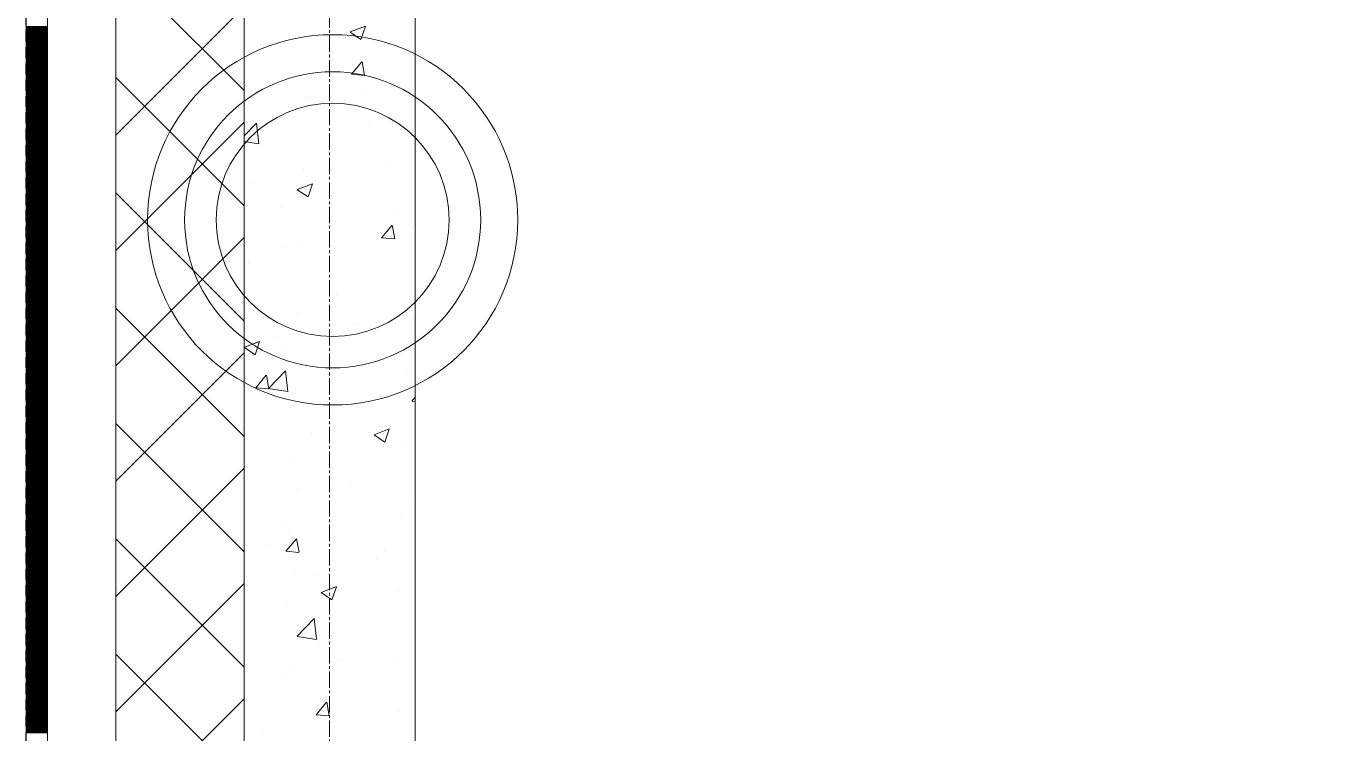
# Model space of a CAD drawing. Header units: millimetres. Extents: x 538266 to 1167394, y 114608 to 637157.
# Drawn here: x 828883 to 830399, y 189672 to 190498 of the extents above; entities that cross this region are included whole.
import ezdxf
from ezdxf.enums import TextEntityAlignment as Align

# ---------------------------------------------------------------- set-up
doc = ezdxf.new("R2010")
doc.units = ezdxf.units.MM
doc.linetypes.add('CENTER2', pattern=[28.575, 19.05, -3.175, 3.175, -3.175])
doc.linetypes.add('DASHED', pattern=[19.05, 12.7, -6.35])
doc.layers.get('Defpoints').update_dxf_attribs({"color": 140})
doc.layers.add('АР_Делит', color=120, linetype='Continuous', lineweight=0, plot=False)
for name, color, linetype, lineweight in [('АР_Стены ПЕНОблок', 52, 'Continuous', 20), ('АР_Тонкая', 254, 'Continuous', 5), ('АР_Утеплитель', 31, 'Continuous', 0), ('АР_Штриховка', 8, 'Continuous', 0)]:
    doc.layers.add(name, color=color, linetype=linetype, lineweight=lineweight)
doc.layers.add('РД_Оси_100', color=7, linetype='Continuous', lineweight=0, true_color=0x525252)
doc.styles.add('style1', font='ARIALN.TTF')

# ---------------------------------------------------------------- blocks, each defined once
blk = doc.blocks.new('2_этаж')
at = {"layer": 'АР_Делит', "color": 18, "true_color": 0x000000}
for radius in [216.3, 173, 136.2]:
    blk.add_circle((672877, 190271.3), radius, dxfattribs=at)
at = {"layer": 'АР_Стены ПЕНОблок', "color": 18, "linetype": 'Continuous', "lineweight": 20, "true_color": 0x000000}
for p, q in [((672773.6, 213213.2), (672773.6, 137013.2)), ((672973.6, 137013.2), (672973.6, 213213.2))]:
    blk.add_line(p, q, dxfattribs=at)
at = {"layer": 'АР_Тонкая', "color": 18, "linetype": 'Continuous', "lineweight": 5, "true_color": 0x000000}
for p, q in [((672518.6, 213213.2), (672518.6, 137013.2)), ((672543.6, 213213.2), (672543.6, 137013.2)), ((672543.6, 137013.2), (672543.6, 213213.2)), ((672623.6, 137013.2), (672623.6, 213213.2))]:
    blk.add_line(p, q, dxfattribs=at)
at = {"layer": 'АР_Утеплитель', "color": 18, "linetype": 'Continuous', "lineweight": 0, "true_color": 0x000000}
for p, q in [((672623.6, 213213.2), (672623.6, 137013.2)), ((672773.6, 137013.2), (672773.6, 213213.2))]:
    blk.add_line(p, q, dxfattribs=at)
at = {"layer": 'АР_Штриховка', "color": 18, "linetype": 'Continuous', "lineweight": 0, "true_color": 0x000000}
for p, q in [((672773.6, 190422.3), (672623.6, 190572.3)), ((672623.6, 190370.2), (672773.6, 190520.2)), ((672518.6, 190497), (672543.6, 190497)), ((672518.6, 190496), (672543.6, 190496)), ((672518.6, 190495), (672543.6, 190495)), ((672518.6, 190494), (672543.6, 190494)), ((672518.6, 190493), (672543.6, 190493)), ((672518.6, 190492), (672543.6, 190492)), ((672518.6, 190491), (672543.6, 190491)), ((672518.6, 190490), (672543.6, 190490)), ((672518.6, 190489), (672543.6, 190489)), ((672518.6, 190488), (672543.6, 190488)), ((672518.6, 190487), (672543.6, 190487)), ((672897.4, 190490.7), (672910, 190482.1)), ((672897.5, 190490.8), (672915.2, 190497.6)), ((672910, 190482.1), (672915.2, 190497.5)), ((672518.6, 190486), (672543.6, 190486)), ((672518.6, 190485), (672543.6, 190485)), ((672518.6, 190484), (672543.6, 190484)), ((672518.6, 190483), (672543.6, 190483)), ((672518.6, 190482), (672543.6, 190482)), ((672518.6, 190481), (672543.6, 190481)), ((672518.6, 190480), (672543.6, 190480)), ((672518.6, 190479), (672543.6, 190479)), ((672518.6, 190478), (672543.6, 190478)), ((672518.6, 190477), (672543.6, 190477)), ((672518.6, 190476), (672543.6, 190476)), ((672518.6, 190475), (672543.6, 190475)), ((672518.6, 190474), (672543.6, 190474)), ((672518.6, 190473), (672543.6, 190473)), ((672518.6, 190472), (672543.6, 190472)), ((672518.6, 190471), (672543.6, 190471)), ((672518.6, 190470), (672543.6, 190470)), ((672518.6, 190469), (672543.6, 190469)), ((672518.6, 190468), (672543.6, 190468)), ((672518.6, 190467), (672543.6, 190467)), ((672518.6, 190466), (672543.6, 190466)), ((672518.6, 190465), (672543.6, 190465)), ((672518.6, 190464), (672543.6, 190464)), ((672518.6, 190463), (672543.6, 190463)), ((672518.6, 190462), (672543.6, 190462)), ((672518.6, 190461), (672543.6, 190461)), ((672518.6, 190460), (672543.6, 190460)), ((672518.6, 190459), (672543.6, 190459)), ((672518.6, 190458), (672543.6, 190458)), ((672518.6, 190457), (672543.6, 190457)), ((672518.6, 190456), (672543.6, 190456)), ((672518.6, 190455), (672543.6, 190455)), ((672518.6, 190454), (672543.6, 190454)), ((672518.6, 190453), (672543.6, 190453)), ((672518.6, 190452), (672543.6, 190452)), ((672518.6, 190451), (672543.6, 190451)), ((672518.6, 190450), (672543.6, 190450)), ((672518.6, 190449), (672543.6, 190449)), ((672518.6, 190448), (672543.6, 190448)), ((672518.6, 190447), (672543.6, 190447)), ((672518.6, 190446), (672543.6, 190446)), ((672518.6, 190445), (672543.6, 190445)), ((672518.6, 190444), (672543.6, 190444)), ((672518.6, 190443), (672543.6, 190443)), ((672518.6, 190442), (672543.6, 190442)), ((672898.9, 190441.4), (672911.1, 190456)), ((672898.9, 190441.4), (672914, 190440.1)), ((672914.3, 190440.1), (672911.4, 190456)), ((672518.6, 190441), (672543.6, 190441)), ((672518.6, 190440), (672543.6, 190440)), ((672518.6, 190439), (672543.6, 190439)), ((672518.6, 190438), (672543.6, 190438)), ((672518.6, 190437), (672543.6, 190437)), ((672518.6, 190436), (672543.6, 190436)), ((672518.6, 190435), (672543.6, 190435)), ((672518.6, 190434), (672543.6, 190434)), ((672518.6, 190433), (672543.6, 190433)), ((672518.6, 190432), (672543.6, 190432)), ((672518.6, 190431), (672543.6, 190431)), ((672518.6, 190430), (672543.6, 190430)), ((672518.6, 190429), (672543.6, 190429)), ((672518.6, 190428), (672543.6, 190428)), ((672518.6, 190427), (672543.6, 190427)), ((672773.6, 190287.6), (672623.6, 190437.6)), ((672518.6, 190426), (672543.6, 190426)), ((672518.6, 190425), (672543.6, 190425)), ((672518.6, 190424), (672543.6, 190424)), ((672518.6, 190423), (672543.6, 190423)), ((672518.6, 190422), (672543.6, 190422)), ((672518.6, 190421), (672543.6, 190421)), ((672518.6, 190420), (672543.6, 190420)), ((672518.6, 190419), (672543.6, 190419)), ((672518.6, 190418), (672543.6, 190418)), ((672518.6, 190417), (672543.6, 190417)), ((672518.6, 190416), (672543.6, 190416)), ((672518.6, 190415), (672543.6, 190415)), ((672518.6, 190414), (672543.6, 190414)), ((672518.6, 190413), (672543.6, 190413)), ((672518.6, 190412), (672543.6, 190412)), ((672518.6, 190411), (672543.6, 190411)), ((672845.5, 190413.9), (672845.5, 190413.9)), ((672849.3, 190413.6), (672849.3, 190413.6)), ((672866.9, 190414.8), (672866.9, 190414.8)), ((672912.9, 190422), (672912.9, 190422)), ((672518.6, 190410), (672543.6, 190410)), ((672518.6, 190409), (672543.6, 190409)), ((672518.6, 190408), (672543.6, 190408)), ((672518.6, 190407), (672543.6, 190407)), ((672518.6, 190406), (672543.6, 190406)), ((672518.6, 190405), (672543.6, 190405)), ((672518.6, 190404), (672543.6, 190404)), ((672518.6, 190403), (672543.6, 190403)), ((672518.6, 190402), (672543.6, 190402)), ((672518.6, 190401), (672543.6, 190401)), ((672518.6, 190400), (672543.6, 190400)), ((672518.6, 190399), (672543.6, 190399)), ((672518.6, 190398), (672543.6, 190398)), ((672518.6, 190397), (672543.6, 190397)), ((672518.6, 190396), (672543.6, 190396)), ((672518.6, 190395), (672543.6, 190395)), ((672518.6, 190394), (672543.6, 190394)), ((672518.6, 190393), (672543.6, 190393)), ((672518.6, 190392), (672543.6, 190392)), ((672518.6, 190391), (672543.6, 190391)), ((672518.6, 190390), (672543.6, 190390)), ((672518.6, 190389), (672543.6, 190389)), ((672518.6, 190388), (672543.6, 190388)), ((672518.6, 190387), (672543.6, 190387)), ((672518.6, 190386), (672543.6, 190386)), ((672518.6, 190385), (672543.6, 190385)), ((672518.6, 190384), (672543.6, 190384)), ((672518.6, 190383), (672543.6, 190383)), ((672518.6, 190382), (672543.6, 190382)), ((672518.6, 190381), (672543.6, 190381)), ((672623.6, 190235.5), (672773.6, 190385.5)), ((672773.6, 190369.3), (672788, 190384.4)), ((672784.9, 190386.4), (672784.9, 190386.4)), ((672790.9, 190360.2), (672788.1, 190384.4)), ((672831, 190391), (672831, 190391)), ((672920.5, 190380.7), (672920.5, 190380.7)), ((672518.6, 190380), (672543.6, 190380)), ((672518.6, 190379), (672543.6, 190379)), ((672518.6, 190378), (672543.6, 190378)), ((672518.6, 190377), (672543.6, 190377)), ((672518.6, 190376), (672543.6, 190376)), ((672518.6, 190375), (672543.6, 190375)), ((672518.6, 190374), (672543.6, 190374)), ((672518.6, 190373), (672543.6, 190373)), ((672518.6, 190372), (672543.6, 190372)), ((672518.6, 190371), (672543.6, 190371)), ((672518.6, 190370), (672543.6, 190370)), ((672518.6, 190369), (672543.6, 190369)), ((672518.6, 190368), (672543.6, 190368)), ((672518.6, 190367), (672543.6, 190367)), ((672518.6, 190366), (672543.6, 190366)), ((672518.6, 190365), (672543.6, 190365)), ((672518.6, 190364), (672543.6, 190364)), ((672518.6, 190363), (672543.6, 190363)), ((672518.6, 190362), (672543.6, 190362)), ((672518.6, 190361), (672543.6, 190361)), ((672518.6, 190360), (672543.6, 190360)), ((672518.6, 190359), (672543.6, 190359)), ((672518.6, 190358), (672543.6, 190358)), ((672518.6, 190357), (672543.6, 190357)), ((672518.6, 190356), (672543.6, 190356)), ((672518.6, 190355), (672543.6, 190355)), ((672518.6, 190354), (672543.6, 190354)), ((672518.6, 190353), (672543.6, 190353)), ((672518.6, 190352), (672543.6, 190352)), ((672518.6, 190351), (672543.6, 190351)), ((672773.6, 190362.8), (672790.8, 190360.1)), ((672518.6, 190350), (672543.6, 190350)), ((672518.6, 190349), (672543.6, 190349)), ((672518.6, 190348), (672543.6, 190348)), ((672518.6, 190347), (672543.6, 190347)), ((672518.6, 190346), (672543.6, 190346)), ((672518.6, 190345), (672543.6, 190345)), ((672518.6, 190344), (672543.6, 190344)), ((672518.6, 190343), (672543.6, 190343)), ((672518.6, 190342), (672543.6, 190342)), ((672518.6, 190341), (672543.6, 190341)), ((672518.6, 190340), (672543.6, 190340)), ((672518.6, 190339), (672543.6, 190339)), ((672518.6, 190338), (672543.6, 190338)), ((672518.6, 190337), (672543.6, 190337)), ((672518.6, 190336), (672543.6, 190336)), ((672972.9, 190347.2), (672972.9, 190347.2)), ((672518.6, 190335), (672543.6, 190335)), ((672518.6, 190334), (672543.6, 190334)), ((672518.6, 190333), (672543.6, 190333)), ((672518.6, 190332), (672543.6, 190332)), ((672518.6, 190331), (672543.6, 190331)), ((672518.6, 190330), (672543.6, 190330)), ((672518.6, 190329), (672543.6, 190329)), ((672518.6, 190328), (672543.6, 190328)), ((672518.6, 190327), (672543.6, 190327)), ((672518.6, 190326), (672543.6, 190326)), ((672518.6, 190325), (672543.6, 190325)), ((672518.6, 190324), (672543.6, 190324)), ((672518.6, 190323), (672543.6, 190323)), ((672518.6, 190322), (672543.6, 190322)), ((672518.6, 190321), (672543.6, 190321)), ((672842.5, 190329.3), (672842.5, 190329.3)), ((672846.1, 190321.8), (672846.1, 190321.8)), ((672942.3, 190334.5), (672942.3, 190334.5)), ((672518.6, 190320), (672543.6, 190320)), ((672518.6, 190319), (672543.6, 190319)), ((672518.6, 190318), (672543.6, 190318)), ((672518.6, 190317), (672543.6, 190317)), ((672518.6, 190316), (672543.6, 190316)), ((672518.6, 190315), (672543.6, 190315)), ((672518.6, 190314), (672543.6, 190314)), ((672518.6, 190313), (672543.6, 190313)), ((672518.6, 190312), (672543.6, 190312)), ((672518.6, 190311), (672543.6, 190311)), ((672518.6, 190310), (672543.6, 190310)), ((672518.6, 190309), (672543.6, 190309)), ((672518.6, 190308), (672543.6, 190308)), ((672518.6, 190307), (672543.6, 190307)), ((672518.6, 190306), (672543.6, 190306)), ((672518.6, 190305), (672543.6, 190305)), ((672782.5, 190313.5), (672782.5, 190313.5)), ((672835.6, 190306.5), (672848.2, 190298)), ((672835.7, 190306.6), (672853.4, 190313.5)), ((672848.2, 190298), (672853.4, 190313.3)), ((672518.6, 190304), (672543.6, 190304)), ((672518.6, 190303), (672543.6, 190303)), ((672518.6, 190302), (672543.6, 190302)), ((672518.6, 190301), (672543.6, 190301)), ((672518.6, 190300), (672543.6, 190300)), ((672518.6, 190299), (672543.6, 190299)), ((672518.6, 190298), (672543.6, 190298)), ((672518.6, 190297), (672543.6, 190297)), ((672518.6, 190296), (672543.6, 190296)), ((672518.6, 190295), (672543.6, 190295)), ((672518.6, 190294), (672543.6, 190294)), ((672518.6, 190293), (672543.6, 190293)), ((672518.6, 190292), (672543.6, 190292)), ((672518.6, 190291), (672543.6, 190291)), ((672518.6, 190290), (672543.6, 190290)), ((672773.6, 190152.9), (672623.6, 190302.9)), ((672518.6, 190289), (672543.6, 190289)), ((672518.6, 190288), (672543.6, 190288)), ((672518.6, 190287), (672543.6, 190287)), ((672518.6, 190286), (672543.6, 190286)), ((672518.6, 190285), (672543.6, 190285)), ((672518.6, 190284), (672543.6, 190284)), ((672518.6, 190283), (672543.6, 190283)), ((672518.6, 190282), (672543.6, 190282)), ((672518.6, 190281), (672543.6, 190281)), ((672518.6, 190280), (672543.6, 190280)), ((672518.6, 190279), (672543.6, 190279)), ((672518.6, 190278), (672543.6, 190278)), ((672518.6, 190277), (672543.6, 190277)), ((672518.6, 190276), (672543.6, 190276)), ((672518.6, 190275), (672543.6, 190275)), ((672816.4, 190285.7), (672816.4, 190285.7)), ((672952, 190279.9), (672952, 190279.9)), ((672518.6, 190274), (672543.6, 190274)), ((672518.6, 190273), (672543.6, 190273)), ((672518.6, 190272), (672543.6, 190272)), ((672518.6, 190271), (672543.6, 190271)), ((672518.6, 190270), (672543.6, 190270)), ((672518.6, 190269), (672543.6, 190269)), ((672518.6, 190268), (672543.6, 190268)), ((672518.6, 190267), (672543.6, 190267)), ((672518.6, 190266), (672543.6, 190266)), ((672518.6, 190265), (672543.6, 190265)), ((672518.6, 190264), (672543.6, 190264)), ((672518.6, 190263), (672543.6, 190263)), ((672518.6, 190262), (672543.6, 190262)), ((672518.6, 190261), (672543.6, 190261)), ((672518.6, 190260), (672543.6, 190260)), ((672934.1, 190250.3), (672946.4, 190264.9)), ((672949.5, 190249.1), (672946.6, 190265)), ((672968.7, 190264.8), (672968.7, 190264.8)), ((672969.8, 190262.7), (672969.8, 190262.7)), ((672518.6, 190259), (672543.6, 190259)), ((672518.6, 190258), (672543.6, 190258)), ((672518.6, 190257), (672543.6, 190257)), ((672518.6, 190256), (672543.6, 190256)), ((672518.6, 190255), (672543.6, 190255)), ((672518.6, 190254), (672543.6, 190254)), ((672518.6, 190253), (672543.6, 190253)), ((672518.6, 190252), (672543.6, 190252)), ((672518.6, 190251), (672543.6, 190251)), ((672518.6, 190250), (672543.6, 190250)), ((672518.6, 190249), (672543.6, 190249)), ((672518.6, 190248), (672543.6, 190248)), ((672518.6, 190247), (672543.6, 190247)), ((672518.6, 190246), (672543.6, 190246)), ((672518.6, 190245), (672543.6, 190245)), ((672623.6, 190100.8), (672773.6, 190250.8)), ((672839.4, 190244.8), (672839.4, 190244.8)), ((672934.1, 190250.3), (672949.3, 190249)), ((672518.6, 190244), (672543.6, 190244)), ((672518.6, 190243), (672543.6, 190243)), ((672518.6, 190242), (672543.6, 190242)), ((672518.6, 190241), (672543.6, 190241)), ((672518.6, 190240), (672543.6, 190240)), ((672518.6, 190239), (672543.6, 190239)), ((672518.6, 190238), (672543.6, 190238)), ((672518.6, 190237), (672543.6, 190237)), ((672518.6, 190236), (672543.6, 190236)), ((672518.6, 190235), (672543.6, 190235)), ((672518.6, 190234), (672543.6, 190234)), ((672518.6, 190233), (672543.6, 190233)), ((672518.6, 190232), (672543.6, 190232)), ((672518.6, 190231), (672543.6, 190231)), ((672518.6, 190230), (672543.6, 190230)), ((672820.5, 190239.4), (672820.5, 190239.4)), ((672875.4, 190234.3), (672875.4, 190234.3)), ((672518.6, 190229), (672543.6, 190229)), ((672518.6, 190228), (672543.6, 190228)), ((672518.6, 190227), (672543.6, 190227)), ((672518.6, 190226), (672543.6, 190226)), ((672518.6, 190225), (672543.6, 190225)), ((672518.6, 190224), (672543.6, 190224)), ((672518.6, 190223), (672543.6, 190223)), ((672518.6, 190222), (672543.6, 190222)), ((672518.6, 190221), (672543.6, 190221)), ((672518.6, 190220), (672543.6, 190220)), ((672518.6, 190219), (672543.6, 190219)), ((672518.6, 190218), (672543.6, 190218)), ((672518.6, 190217), (672543.6, 190217)), ((672518.6, 190216), (672543.6, 190216)), ((672518.6, 190215), (672543.6, 190215)), ((672518.6, 190214), (672543.6, 190214)), ((672779.2, 190221.6), (672779.2, 190221.6)), ((672518.6, 190213), (672543.6, 190213)), ((672518.6, 190212), (672543.6, 190212)), ((672518.6, 190211), (672543.6, 190211)), ((672518.6, 190210), (672543.6, 190210)), ((672518.6, 190209), (672543.6, 190209)), ((672518.6, 190208), (672543.6, 190208)), ((672518.6, 190207), (672543.6, 190207)), ((672518.6, 190206), (672543.6, 190206)), ((672518.6, 190205), (672543.6, 190205)), ((672518.6, 190204), (672543.6, 190204)), ((672518.6, 190203), (672543.6, 190203)), ((672518.6, 190202), (672543.6, 190202)), ((672518.6, 190201), (672543.6, 190201)), ((672518.6, 190200), (672543.6, 190200)), ((672518.6, 190199), (672543.6, 190199)), ((672518.6, 190198), (672543.6, 190198)), ((672518.6, 190197), (672543.6, 190197)), ((672518.6, 190196), (672543.6, 190196)), ((672518.6, 190195), (672543.6, 190195)), ((672518.6, 190194), (672543.6, 190194)), ((672518.6, 190193), (672543.6, 190193)), ((672518.6, 190192), (672543.6, 190192)), ((672518.6, 190191), (672543.6, 190191)), ((672518.6, 190190), (672543.6, 190190)), ((672518.6, 190189), (672543.6, 190189)), ((672518.6, 190188), (672543.6, 190188)), ((672518.6, 190187), (672543.6, 190187)), ((672518.6, 190186), (672543.6, 190186)), ((672518.6, 190185), (672543.6, 190185)), ((672518.6, 190184), (672543.6, 190184)), ((672881.4, 190183.6), (672881.4, 190183.6)), ((672518.6, 190183), (672543.6, 190183)), ((672518.6, 190182), (672543.6, 190182)), ((672518.6, 190181), (672543.6, 190181)), ((672518.6, 190180), (672543.6, 190180)), ((672518.6, 190179), (672543.6, 190179)), ((672518.6, 190178), (672543.6, 190178)), ((672518.6, 190177), (672543.6, 190177)), ((672518.6, 190176), (672543.6, 190176)), ((672518.6, 190175), (672543.6, 190175)), ((672518.6, 190174), (672543.6, 190174)), ((672518.6, 190173), (672543.6, 190173)), ((672518.6, 190172), (672543.6, 190172)), ((672518.6, 190171), (672543.6, 190171)), ((672518.6, 190170), (672543.6, 190170)), ((672518.6, 190169), (672543.6, 190169)), ((672966.7, 190178.1), (672966.7, 190178.1)), ((672518.6, 190168), (672543.6, 190168)), ((672518.6, 190167), (672543.6, 190167)), ((672518.6, 190166), (672543.6, 190166)), ((672518.6, 190165), (672543.6, 190165)), ((672518.6, 190164), (672543.6, 190164)), ((672518.6, 190163), (672543.6, 190163)), ((672518.6, 190162), (672543.6, 190162)), ((672518.6, 190161), (672543.6, 190161)), ((672518.6, 190160), (672543.6, 190160)), ((672518.6, 190159), (672543.6, 190159)), ((672518.6, 190158), (672543.6, 190158)), ((672518.6, 190157), (672543.6, 190157)), ((672518.6, 190156), (672543.6, 190156)), ((672518.6, 190155), (672543.6, 190155)), ((672518.6, 190154), (672543.6, 190154)), ((672773.6, 190018.2), (672623.6, 190168.2)), ((672836.3, 190160.2), (672836.3, 190160.2)), ((672969, 190155.3), (672969, 190155.3)), ((672518.6, 190153), (672543.6, 190153)), ((672518.6, 190152), (672543.6, 190152)), ((672518.6, 190151), (672543.6, 190151)), ((672518.6, 190150), (672543.6, 190150)), ((672518.6, 190149), (672543.6, 190149)), ((672518.6, 190148), (672543.6, 190148)), ((672518.6, 190147), (672543.6, 190147)), ((672518.6, 190146), (672543.6, 190146)), ((672518.6, 190145), (672543.6, 190145)), ((672518.6, 190144), (672543.6, 190144)), ((672518.6, 190143), (672543.6, 190143)), ((672518.6, 190142), (672543.6, 190142)), ((672518.6, 190141), (672543.6, 190141)), ((672518.6, 190140), (672543.6, 190140)), ((672518.6, 190139), (672543.6, 190139)), ((672902.5, 190150.1), (672902.5, 190150.1)), ((672518.6, 190138), (672543.6, 190138)), ((672518.6, 190137), (672543.6, 190137)), ((672518.6, 190136), (672543.6, 190136)), ((672518.6, 190135), (672543.6, 190135)), ((672518.6, 190134), (672543.6, 190134)), ((672518.6, 190133), (672543.6, 190133)), ((672518.6, 190132), (672543.6, 190132)), ((672518.6, 190131), (672543.6, 190131)), ((672518.6, 190130), (672543.6, 190130)), ((672518.6, 190129), (672543.6, 190129)), ((672518.6, 190128), (672543.6, 190128)), ((672518.6, 190127), (672543.6, 190127)), ((672518.6, 190126), (672543.6, 190126)), ((672518.6, 190125), (672543.6, 190125)), ((672518.6, 190124), (672543.6, 190124)), ((672518.6, 190123), (672543.6, 190123)), ((672773.9, 190122.4), (672791.6, 190129.3)), ((672786.4, 190113.8), (672791.6, 190129.1)), ((672808.6, 190134.1), (672808.6, 190134.1)), ((672518.6, 190122), (672543.6, 190122)), ((672518.6, 190121), (672543.6, 190121)), ((672518.6, 190120), (672543.6, 190120)), ((672518.6, 190119), (672543.6, 190119)), ((672518.6, 190118), (672543.6, 190118)), ((672518.6, 190117), (672543.6, 190117)), ((672518.6, 190116), (672543.6, 190116)), ((672518.6, 190115), (672543.6, 190115)), ((672518.6, 190114), (672543.6, 190114)), ((672518.6, 190113), (672543.6, 190113)), ((672518.6, 190112), (672543.6, 190112)), ((672518.6, 190111), (672543.6, 190111)), ((672518.6, 190110), (672543.6, 190110)), ((672518.6, 190109), (672543.6, 190109)), ((672518.6, 190108), (672543.6, 190108)), ((672623.6, 189966.1), (672773.6, 190116.1)), ((672773.8, 190122.3), (672786.4, 190113.8)), ((672820.5, 190121.8), (672820.5, 190121.8)), ((672956.1, 190116), (672956.1, 190116)), ((672518.6, 190107), (672543.6, 190107)), ((672518.6, 190106), (672543.6, 190106)), ((672518.6, 190105), (672543.6, 190105)), ((672518.6, 190104), (672543.6, 190104)), ((672518.6, 190103), (672543.6, 190103)), ((672518.6, 190102), (672543.6, 190102)), ((672518.6, 190101), (672543.6, 190101)), ((672518.6, 190100), (672543.6, 190100)), ((672518.6, 190099), (672543.6, 190099)), ((672518.6, 190098), (672543.6, 190098)), ((672518.6, 190097), (672543.6, 190097)), ((672518.6, 190096), (672543.6, 190096)), ((672518.6, 190095), (672543.6, 190095)), ((672518.6, 190094), (672543.6, 190094)), ((672518.6, 190093), (672543.6, 190093)), ((672801.9, 190074.3), (672821.7, 190094.9)), ((672824.5, 190070.8), (672821.7, 190094.9)), ((672963.6, 190093.6), (672963.6, 190093.6)), ((672518.6, 190092), (672543.6, 190092)), ((672518.6, 190091), (672543.6, 190091)), ((672518.6, 190090), (672543.6, 190090)), ((672518.6, 190089), (672543.6, 190089)), ((672518.6, 190088), (672543.6, 190088)), ((672518.6, 190087), (672543.6, 190087)), ((672518.6, 190086), (672543.6, 190086)), ((672518.6, 190085), (672543.6, 190085)), ((672518.6, 190084), (672543.6, 190084)), ((672518.6, 190083), (672543.6, 190083)), ((672518.6, 190082), (672543.6, 190082)), ((672518.6, 190081), (672543.6, 190081)), ((672518.6, 190080), (672543.6, 190080)), ((672518.6, 190079), (672543.6, 190079)), ((672518.6, 190078), (672543.6, 190078)), ((672787.2, 190075.2), (672799.4, 190089.8)), ((672802.6, 190073.9), (672799.7, 190089.9)), ((672518.6, 190077), (672543.6, 190077)), ((672518.6, 190076), (672543.6, 190076)), ((672518.6, 190075), (672543.6, 190075)), ((672518.6, 190074), (672543.6, 190074)), ((672518.6, 190073), (672543.6, 190073)), ((672518.6, 190072), (672543.6, 190072)), ((672518.6, 190071), (672543.6, 190071)), ((672518.6, 190070), (672543.6, 190070)), ((672518.6, 190069), (672543.6, 190069)), ((672518.6, 190068), (672543.6, 190068)), ((672518.6, 190067), (672543.6, 190067)), ((672518.6, 190066), (672543.6, 190066)), ((672518.6, 190065), (672543.6, 190065)), ((672518.6, 190064), (672543.6, 190064)), ((672518.6, 190063), (672543.6, 190063)), ((672787.2, 190075.2), (672802.3, 190073.9)), ((672801.9, 190074.2), (672824.5, 190070.6)), ((672830.3, 190069.3), (672830.3, 190069.3)), ((672833.2, 190075.7), (672833.2, 190075.7)), ((672965.8, 190063.4), (672965.8, 190063.4)), ((672969.4, 190059.3), (672973.6, 190064.3)), ((672518.6, 190062), (672543.6, 190062)), ((672518.6, 190061), (672543.6, 190061)), ((672518.6, 190060), (672543.6, 190060)), ((672518.6, 190059), (672543.6, 190059)), ((672518.6, 190058), (672543.6, 190058)), ((672518.6, 190057), (672543.6, 190057)), ((672518.6, 190056), (672543.6, 190056)), ((672518.6, 190055), (672543.6, 190055)), ((672518.6, 190054), (672543.6, 190054)), ((672518.6, 190053), (672543.6, 190053)), ((672518.6, 190052), (672543.6, 190052)), ((672518.6, 190051), (672543.6, 190051)), ((672518.6, 190050), (672543.6, 190050)), ((672518.6, 190049), (672543.6, 190049)), ((672518.6, 190048), (672543.6, 190048)), ((672902.2, 190055.1), (672902.2, 190055.1)), ((672969.4, 190059.3), (672973.6, 190058.9)), ((672518.6, 190047), (672543.6, 190047)), ((672518.6, 190046), (672543.6, 190046)), ((672518.6, 190045), (672543.6, 190045)), ((672518.6, 190044), (672543.6, 190044)), ((672518.6, 190043), (672543.6, 190043)), ((672518.6, 190042), (672543.6, 190042)), ((672518.6, 190041), (672543.6, 190041)), ((672518.6, 190040), (672543.6, 190040)), ((672518.6, 190039), (672543.6, 190039)), ((672518.6, 190038), (672543.6, 190038)), ((672518.6, 190037), (672543.6, 190037)), ((672518.6, 190036), (672543.6, 190036)), ((672518.6, 190035), (672543.6, 190035)), ((672518.6, 190034), (672543.6, 190034)), ((672518.6, 190033), (672543.6, 190033)), ((672518.6, 190032), (672543.6, 190032)), ((672773.6, 189883.5), (672623.6, 190033.5)), ((672518.6, 190031), (672543.6, 190031)), ((672518.6, 190030), (672543.6, 190030)), ((672518.6, 190029), (672543.6, 190029)), ((672518.6, 190028), (672543.6, 190028)), ((672518.6, 190027), (672543.6, 190027)), ((672518.6, 190026), (672543.6, 190026)), ((672518.6, 190025), (672543.6, 190025)), ((672518.6, 190024), (672543.6, 190024)), ((672518.6, 190023), (672543.6, 190023)), ((672518.6, 190022), (672543.6, 190022)), ((672518.6, 190021), (672543.6, 190021)), ((672518.6, 190020), (672543.6, 190020)), ((672518.6, 190019), (672543.6, 190019)), ((672518.6, 190018), (672543.6, 190018)), ((672518.6, 190017), (672543.6, 190017)), ((672852, 190021), (672852, 190021)), ((672925.4, 190020), (672938, 190011.5)), ((672925.5, 190020.2), (672943.2, 190027)), ((672938, 190011.5), (672943.2, 190026.9)), ((672518.6, 190016), (672543.6, 190016)), ((672518.6, 190015), (672543.6, 190015)), ((672518.6, 190014), (672543.6, 190014)), ((672518.6, 190013), (672543.6, 190013)), ((672518.6, 190012), (672543.6, 190012)), ((672518.6, 190011), (672543.6, 190011)), ((672518.6, 190010), (672543.6, 190010)), ((672518.6, 190009), (672543.6, 190009)), ((672518.6, 190008), (672543.6, 190008)), ((672518.6, 190007), (672543.6, 190007)), ((672518.6, 190006), (672543.6, 190006)), ((672518.6, 190005), (672543.6, 190005)), ((672518.6, 190004), (672543.6, 190004)), ((672518.6, 190003), (672543.6, 190003)), ((672518.6, 190002), (672543.6, 190002)), ((672960.5, 190009), (672960.5, 190009)), ((672518.6, 190001), (672543.6, 190001)), ((672518.6, 190000), (672543.6, 190000)), ((672518.6, 189999), (672543.6, 189999)), ((672518.6, 189998), (672543.6, 189998)), ((672518.6, 189997), (672543.6, 189997)), ((672518.6, 189996), (672543.6, 189996)), ((672518.6, 189995), (672543.6, 189995)), ((672518.6, 189994), (672543.6, 189994)), ((672518.6, 189993), (672543.6, 189993)), ((672518.6, 189992), (672543.6, 189992)), ((672518.6, 189991), (672543.6, 189991)), ((672518.6, 189990), (672543.6, 189990)), ((672518.6, 189989), (672543.6, 189989)), ((672518.6, 189988), (672543.6, 189988)), ((672518.6, 189987), (672543.6, 189987)), ((672830.1, 189991.1), (672830.1, 189991.1)), ((672518.6, 189986), (672543.6, 189986)), ((672518.6, 189985), (672543.6, 189985)), ((672518.6, 189984), (672543.6, 189984)), ((672518.6, 189983), (672543.6, 189983)), ((672518.6, 189982), (672543.6, 189982)), ((672518.6, 189981), (672543.6, 189981)), ((672518.6, 189980), (672543.6, 189980)), ((672518.6, 189979), (672543.6, 189979)), ((672518.6, 189978), (672543.6, 189978)), ((672518.6, 189977), (672543.6, 189977)), ((672518.6, 189976), (672543.6, 189976)), ((672518.6, 189975), (672543.6, 189975)), ((672518.6, 189974), (672543.6, 189974)), ((672518.6, 189973), (672543.6, 189973)), ((672518.6, 189972), (672543.6, 189972)), ((672623.6, 189831.3), (672773.6, 189981.3)), ((672518.6, 189971), (672543.6, 189971)), ((672518.6, 189970), (672543.6, 189970)), ((672518.6, 189969), (672543.6, 189969)), ((672518.6, 189968), (672543.6, 189968)), ((672518.6, 189967), (672543.6, 189967)), ((672518.6, 189966), (672543.6, 189966)), ((672518.6, 189965), (672543.6, 189965)), ((672518.6, 189964), (672543.6, 189964)), ((672518.6, 189963), (672543.6, 189963)), ((672518.6, 189962), (672543.6, 189962)), ((672518.6, 189961), (672543.6, 189961)), ((672518.6, 189960), (672543.6, 189960)), ((672518.6, 189959), (672543.6, 189959)), ((672518.6, 189958), (672543.6, 189958)), ((672518.6, 189957), (672543.6, 189957)), ((672899, 189963.3), (672899, 189963.3)), ((672518.6, 189956), (672543.6, 189956)), ((672518.6, 189955), (672543.6, 189955)), ((672518.6, 189954), (672543.6, 189954)), ((672518.6, 189953), (672543.6, 189953)), ((672518.6, 189952), (672543.6, 189952)), ((672518.6, 189951), (672543.6, 189951)), ((672518.6, 189950), (672543.6, 189950)), ((672518.6, 189949), (672543.6, 189949)), ((672518.6, 189948), (672543.6, 189948)), ((672518.6, 189947), (672543.6, 189947)), ((672518.6, 189946), (672543.6, 189946)), ((672518.6, 189945), (672543.6, 189945)), ((672518.6, 189944), (672543.6, 189944)), ((672518.6, 189943), (672543.6, 189943)), ((672518.6, 189942), (672543.6, 189942)), ((672835.4, 189954.9), (672835.4, 189954.9)), ((672967.9, 189943.2), (672967.9, 189943.2)), ((672518.6, 189941), (672543.6, 189941)), ((672518.6, 189940), (672543.6, 189940)), ((672518.6, 189939), (672543.6, 189939)), ((672518.6, 189938), (672543.6, 189938)), ((672518.6, 189937), (672543.6, 189937)), ((672518.6, 189936), (672543.6, 189936)), ((672518.6, 189935), (672543.6, 189935)), ((672518.6, 189934), (672543.6, 189934)), ((672518.6, 189933), (672543.6, 189933)), ((672518.6, 189932), (672543.6, 189932)), ((672518.6, 189931), (672543.6, 189931)), ((672518.6, 189930), (672543.6, 189930)), ((672518.6, 189929), (672543.6, 189929)), ((672518.6, 189928), (672543.6, 189928)), ((672518.6, 189927), (672543.6, 189927)), ((672518.6, 189926), (672543.6, 189926)), ((672518.6, 189925), (672543.6, 189925)), ((672518.6, 189924), (672543.6, 189924)), ((672518.6, 189923), (672543.6, 189923)), ((672518.6, 189922), (672543.6, 189922)), ((672518.6, 189921), (672543.6, 189921)), ((672518.6, 189920), (672543.6, 189920)), ((672518.6, 189919), (672543.6, 189919)), ((672518.6, 189918), (672543.6, 189918)), ((672518.6, 189917), (672543.6, 189917)), ((672518.6, 189916), (672543.6, 189916)), ((672518.6, 189915), (672543.6, 189915)), ((672518.6, 189914), (672543.6, 189914)), ((672518.6, 189913), (672543.6, 189913)), ((672518.6, 189912), (672543.6, 189912)), ((672518.6, 189911), (672543.6, 189911)), ((672819.8, 189917.8), (672819.8, 189917.8)), ((672957.4, 189924.4), (672957.4, 189924.4)), ((672518.6, 189910), (672543.6, 189910)), ((672518.6, 189909), (672543.6, 189909)), ((672518.6, 189908), (672543.6, 189908)), ((672518.6, 189907), (672543.6, 189907)), ((672518.6, 189906), (672543.6, 189906)), ((672518.6, 189905), (672543.6, 189905)), ((672518.6, 189904), (672543.6, 189904)), ((672518.6, 189903), (672543.6, 189903)), ((672518.6, 189902), (672543.6, 189902)), ((672518.6, 189901), (672543.6, 189901)), ((672518.6, 189900), (672543.6, 189900)), ((672518.6, 189899), (672543.6, 189899)), ((672518.6, 189898), (672543.6, 189898)), ((672518.6, 189897), (672543.6, 189897)), ((672518.6, 189896), (672543.6, 189896)), ((672773.6, 189748.8), (672623.6, 189898.8)), ((672822.4, 189884.2), (672834.7, 189898.8)), ((672827, 189906.6), (672827, 189906.6)), ((672837.8, 189882.9), (672834.9, 189898.8)), ((672518.6, 189895), (672543.6, 189895)), ((672518.6, 189894), (672543.6, 189894)), ((672518.6, 189893), (672543.6, 189893)), ((672518.6, 189892), (672543.6, 189892)), ((672518.6, 189891), (672543.6, 189891)), ((672518.6, 189890), (672543.6, 189890)), ((672518.6, 189889), (672543.6, 189889)), ((672518.6, 189888), (672543.6, 189888)), ((672518.6, 189887), (672543.6, 189887)), ((672518.6, 189886), (672543.6, 189886)), ((672518.6, 189885), (672543.6, 189885)), ((672518.6, 189884), (672543.6, 189884)), ((672518.6, 189883), (672543.6, 189883)), ((672518.6, 189882), (672543.6, 189882)), ((672518.6, 189881), (672543.6, 189881)), ((672802.5, 189891.2), (672802.5, 189891.2)), ((672822.4, 189884.2), (672837.6, 189882.8)), ((672938.1, 189885.5), (672938.1, 189885.5)), ((672518.6, 189880), (672543.6, 189880)), ((672518.6, 189879), (672543.6, 189879)), ((672518.6, 189878), (672543.6, 189878)), ((672518.6, 189877), (672543.6, 189877)), ((672518.6, 189876), (672543.6, 189876)), ((672518.6, 189875), (672543.6, 189875)), ((672518.6, 189874), (672543.6, 189874)), ((672518.6, 189873), (672543.6, 189873)), ((672518.6, 189872), (672543.6, 189872)), ((672518.6, 189871), (672543.6, 189871)), ((672518.6, 189870), (672543.6, 189870)), ((672518.6, 189869), (672543.6, 189869)), ((672518.6, 189868), (672543.6, 189868)), ((672518.6, 189867), (672543.6, 189867)), ((672518.6, 189866), (672543.6, 189866)), ((672928.4, 189875.7), (672928.4, 189875.7)), ((672518.6, 189865), (672543.6, 189865)), ((672518.6, 189864), (672543.6, 189864)), ((672518.6, 189863), (672543.6, 189863)), ((672518.6, 189862), (672543.6, 189862)), ((672518.6, 189861), (672543.6, 189861)), ((672518.6, 189860), (672543.6, 189860)), ((672518.6, 189859), (672543.6, 189859)), ((672518.6, 189858), (672543.6, 189858)), ((672518.6, 189857), (672543.6, 189857)), ((672518.6, 189856), (672543.6, 189856)), ((672518.6, 189855), (672543.6, 189855)), ((672518.6, 189854), (672543.6, 189854)), ((672518.6, 189853), (672543.6, 189853)), ((672518.6, 189852), (672543.6, 189852)), ((672518.6, 189851), (672543.6, 189851)), ((672832.2, 189863.1), (672832.2, 189863.1)), ((672856.1, 189857.1), (672856.1, 189857.1)), ((672880.6, 189862), (672880.6, 189862)), ((672518.6, 189850), (672543.6, 189850)), ((672518.6, 189849), (672543.6, 189849)), ((672518.6, 189848), (672543.6, 189848)), ((672518.6, 189847), (672543.6, 189847)), ((672518.6, 189846), (672543.6, 189846)), ((672518.6, 189845), (672543.6, 189845)), ((672518.6, 189844), (672543.6, 189844)), ((672518.6, 189843), (672543.6, 189843)), ((672518.6, 189842), (672543.6, 189842)), ((672518.6, 189841), (672543.6, 189841)), ((672518.6, 189840), (672543.6, 189840)), ((672518.6, 189839), (672543.6, 189839)), ((672518.6, 189838), (672543.6, 189838)), ((672518.6, 189837), (672543.6, 189837)), ((672518.6, 189836), (672543.6, 189836)), ((672518.6, 189835), (672543.6, 189835)), ((672623.6, 189696.6), (672773.6, 189846.6)), ((672863.6, 189835.8), (672876.2, 189827.3)), ((672863.7, 189836), (672881.4, 189842.8)), ((672876.2, 189827.3), (672881.4, 189842.7)), ((672954.3, 189839.9), (672954.3, 189839.9)), ((672518.6, 189834), (672543.6, 189834)), ((672518.6, 189833), (672543.6, 189833)), ((672518.6, 189832), (672543.6, 189832)), ((672518.6, 189831), (672543.6, 189831)), ((672518.6, 189830), (672543.6, 189830)), ((672518.6, 189829), (672543.6, 189829)), ((672518.6, 189828), (672543.6, 189828)), ((672518.6, 189827), (672543.6, 189827)), ((672518.6, 189826), (672543.6, 189826)), ((672518.6, 189825), (672543.6, 189825)), ((672518.6, 189824), (672543.6, 189824)), ((672518.6, 189823), (672543.6, 189823)), ((672518.6, 189822), (672543.6, 189822)), ((672518.6, 189821), (672543.6, 189821)), ((672518.6, 189820), (672543.6, 189820)), ((672823.9, 189822), (672823.9, 189822)), ((672518.6, 189819), (672543.6, 189819)), ((672518.6, 189818), (672543.6, 189818)), ((672518.6, 189817), (672543.6, 189817)), ((672518.6, 189816), (672543.6, 189816)), ((672518.6, 189815), (672543.6, 189815)), ((672518.6, 189814), (672543.6, 189814)), ((672518.6, 189813), (672543.6, 189813)), ((672518.6, 189812), (672543.6, 189812)), ((672518.6, 189811), (672543.6, 189811)), ((672518.6, 189810), (672543.6, 189810)), ((672518.6, 189809), (672543.6, 189809)), ((672518.6, 189808), (672543.6, 189808)), ((672518.6, 189807), (672543.6, 189807)), ((672518.6, 189806), (672543.6, 189806)), ((672518.6, 189805), (672543.6, 189805)), ((672835.6, 189784.8), (672855.3, 189805.4)), ((672858.2, 189781.3), (672855.4, 189805.4)), ((672518.6, 189804), (672543.6, 189804)), ((672518.6, 189803), (672543.6, 189803)), ((672518.6, 189802), (672543.6, 189802)), ((672518.6, 189801), (672543.6, 189801)), ((672518.6, 189800), (672543.6, 189800)), ((672518.6, 189799), (672543.6, 189799)), ((672518.6, 189798), (672543.6, 189798)), ((672518.6, 189797), (672543.6, 189797)), ((672518.6, 189796), (672543.6, 189796)), ((672518.6, 189795), (672543.6, 189795)), ((672518.6, 189794), (672543.6, 189794)), ((672518.6, 189793), (672543.6, 189793)), ((672518.6, 189792), (672543.6, 189792)), ((672518.6, 189791), (672543.6, 189791)), ((672518.6, 189790), (672543.6, 189790)), ((672518.6, 189789), (672543.6, 189789)), ((672518.6, 189788), (672543.6, 189788)), ((672518.6, 189787), (672543.6, 189787)), ((672518.6, 189786), (672543.6, 189786)), ((672518.6, 189785), (672543.6, 189785)), ((672518.6, 189784), (672543.6, 189784)), ((672518.6, 189783), (672543.6, 189783)), ((672518.6, 189782), (672543.6, 189782)), ((672518.6, 189781), (672543.6, 189781)), ((672518.6, 189780), (672543.6, 189780)), ((672518.6, 189779), (672543.6, 189779)), ((672518.6, 189778), (672543.6, 189778)), ((672518.6, 189777), (672543.6, 189777)), ((672518.6, 189776), (672543.6, 189776)), ((672518.6, 189775), (672543.6, 189775)), ((672835.6, 189784.7), (672858.2, 189781.2)), ((672861.5, 189775.6), (672861.5, 189775.6)), ((672518.6, 189774), (672543.6, 189774)), ((672518.6, 189773), (672543.6, 189773)), ((672518.6, 189772), (672543.6, 189772)), ((672518.6, 189771), (672543.6, 189771)), ((672518.6, 189770), (672543.6, 189770)), ((672518.6, 189769), (672543.6, 189769)), ((672518.6, 189768), (672543.6, 189768)), ((672518.6, 189767), (672543.6, 189767)), ((672518.6, 189766), (672543.6, 189766)), ((672518.6, 189765), (672543.6, 189765)), ((672518.6, 189764), (672543.6, 189764)), ((672518.6, 189763), (672543.6, 189763)), ((672518.6, 189762), (672543.6, 189762)), ((672518.6, 189761), (672543.6, 189761)), ((672518.6, 189760), (672543.6, 189760)), ((672773.6, 189614.1), (672623.6, 189764.1)), ((672518.6, 189759), (672543.6, 189759)), ((672518.6, 189758), (672543.6, 189758)), ((672518.6, 189757), (672543.6, 189757)), ((672518.6, 189756), (672543.6, 189756)), ((672518.6, 189755), (672543.6, 189755)), ((672518.6, 189754), (672543.6, 189754)), ((672518.6, 189753), (672543.6, 189753)), ((672518.6, 189752), (672543.6, 189752)), ((672518.6, 189751), (672543.6, 189751)), ((672518.6, 189750), (672543.6, 189750)), ((672518.6, 189749), (672543.6, 189749)), ((672518.6, 189748), (672543.6, 189748)), ((672518.6, 189747), (672543.6, 189747)), ((672518.6, 189746), (672543.6, 189746)), ((672518.6, 189745), (672543.6, 189745)), ((672518.6, 189744), (672543.6, 189744)), ((672829.5, 189747.7), (672829.5, 189747.7)), ((672887.6, 189756.4), (672887.6, 189756.4)), ((672951.2, 189755.3), (672951.2, 189755.3)), ((672518.6, 189743), (672543.6, 189743)), ((672518.6, 189742), (672543.6, 189742)), ((672518.6, 189741), (672543.6, 189741)), ((672518.6, 189740), (672543.6, 189740)), ((672518.6, 189739), (672543.6, 189739)), ((672518.6, 189738), (672543.6, 189738)), ((672518.6, 189737), (672543.6, 189737)), ((672518.6, 189736), (672543.6, 189736)), ((672518.6, 189735), (672543.6, 189735)), ((672518.6, 189734), (672543.6, 189734)), ((672518.6, 189733), (672543.6, 189733)), ((672518.6, 189732), (672543.6, 189732)), ((672518.6, 189731), (672543.6, 189731)), ((672518.6, 189730), (672543.6, 189730)), ((672518.6, 189729), (672543.6, 189729)), ((672820.8, 189737.4), (672820.8, 189737.4)), ((672518.6, 189728), (672543.6, 189728)), ((672518.6, 189727), (672543.6, 189727)), ((672518.6, 189726), (672543.6, 189726)), ((672518.6, 189725), (672543.6, 189725)), ((672518.6, 189724), (672543.6, 189724)), ((672518.6, 189723), (672543.6, 189723)), ((672518.6, 189722), (672543.6, 189722)), ((672518.6, 189721), (672543.6, 189721)), ((672518.6, 189720), (672543.6, 189720)), ((672518.6, 189719), (672543.6, 189719)), ((672518.6, 189718), (672543.6, 189718)), ((672518.6, 189717), (672543.6, 189717)), ((672518.6, 189716), (672543.6, 189716)), ((672518.6, 189715), (672543.6, 189715)), ((672518.6, 189714), (672543.6, 189714)), ((672518.6, 189713), (672543.6, 189713)), ((672518.6, 189712), (672543.6, 189712)), ((672518.6, 189711), (672543.6, 189711)), ((672518.6, 189710), (672543.6, 189710)), ((672518.6, 189709), (672543.6, 189709)), ((672518.6, 189708), (672543.6, 189708)), ((672518.6, 189707), (672543.6, 189707)), ((672518.6, 189706), (672543.6, 189706)), ((672518.6, 189705), (672543.6, 189705)), ((672518.6, 189704), (672543.6, 189704)), ((672518.6, 189703), (672543.6, 189703)), ((672518.6, 189702), (672543.6, 189702)), ((672518.6, 189701), (672543.6, 189701)), ((672518.6, 189700), (672543.6, 189700)), ((672518.6, 189699), (672543.6, 189699)), ((672623.6, 189561.9), (672773.6, 189711.9)), ((672857.7, 189693.1), (672869.9, 189707.7)), ((672873.1, 189691.8), (672870.2, 189707.7)), ((672518.6, 189698), (672543.6, 189698)), ((672518.6, 189697), (672543.6, 189697)), ((672518.6, 189696), (672543.6, 189696)), ((672518.6, 189695), (672543.6, 189695)), ((672518.6, 189694), (672543.6, 189694)), ((672518.6, 189693), (672543.6, 189693)), ((672518.6, 189692), (672543.6, 189692)), ((672518.6, 189691), (672543.6, 189691)), ((672518.6, 189690), (672543.6, 189690)), ((672518.6, 189689), (672543.6, 189689)), ((672518.6, 189688), (672543.6, 189688)), ((672518.6, 189687), (672543.6, 189687)), ((672518.6, 189686), (672543.6, 189686)), ((672518.6, 189685), (672543.6, 189685)), ((672518.6, 189684), (672543.6, 189684)), ((672857.7, 189693.1), (672872.8, 189691.8)), ((672955.1, 189696.5), (672955.1, 189696.5)), ((672518.6, 189683), (672543.6, 189683)), ((672518.6, 189682), (672543.6, 189682)), ((672518.6, 189681), (672543.6, 189681)), ((672518.6, 189680), (672543.6, 189680)), ((672518.6, 189679), (672543.6, 189679)), ((672518.6, 189678), (672543.6, 189678)), ((672518.6, 189677), (672543.6, 189677)), ((672518.6, 189676), (672543.6, 189676)), ((672518.6, 189675), (672543.6, 189675)), ((672518.6, 189674), (672543.6, 189674)), ((672518.6, 189673), (672543.6, 189673)), ((672518.6, 189672), (672543.6, 189672)), ((672794.7, 189675.4), (672794.7, 189675.4))]:
    blk.add_line(p, q, dxfattribs=at)
at = {"layer": 'Defpoints', "color": 18, "true_color": 0x000000, "style": 'style1'}
for p in [(677970.6, 219836.4), (678101.2, 211681.4)]:
    blk.add_attdef('АР-ПОМЕЩЕНИЕ:НАИМЕНОВАНИЕ', text='', height=100, dxfattribs=at).set_placement(p, align=Align.MIDDLE)
blk = doc.blocks.new('СОШ_2200_АР_ОСИ_М100_28.05.24')
at = {"layer": 'АР_Делит', "color": 251, "linetype": 'DASHED', "true_color": 0x636466}
blk.add_lwpolyline([(114955, 135155), (114955, -355), (93595.036, -355), (93595.036, 13855), (94145, 13855), (94145, 68320), (66055, 68320), (66055, 13857.73), (83455, 13857.73), (83455, -355), (45245, -355), (45245, 13145), (44695, 13145), (44695, 26755), (45245, 26755), (45245, 68320), (20455, 68320), (20455, 26755), (27955, 26755), (27955, 13145), (-355, 13145), (-355, 100855)], dxfattribs=at)
at = {"layer": 'РД_Оси_100', "color": 251, "linetype": 'CENTER2', "true_color": 0x636466}
blk.add_line((0, -6155), (0, 139938.679), dxfattribs=at)

msp = doc.modelspace()

# ---------------------------------------------------------------- block references
msp.add_blockref('2_этаж', (156364.3, 0))
at = {"layer": 'РД_Оси_100'}
msp.add_blockref('СОШ_2200_АР_ОСИ_М100_28.05.24', (829237.8, 122413.2), dxfattribs=at)

doc.saveas('drawing.dxf')
